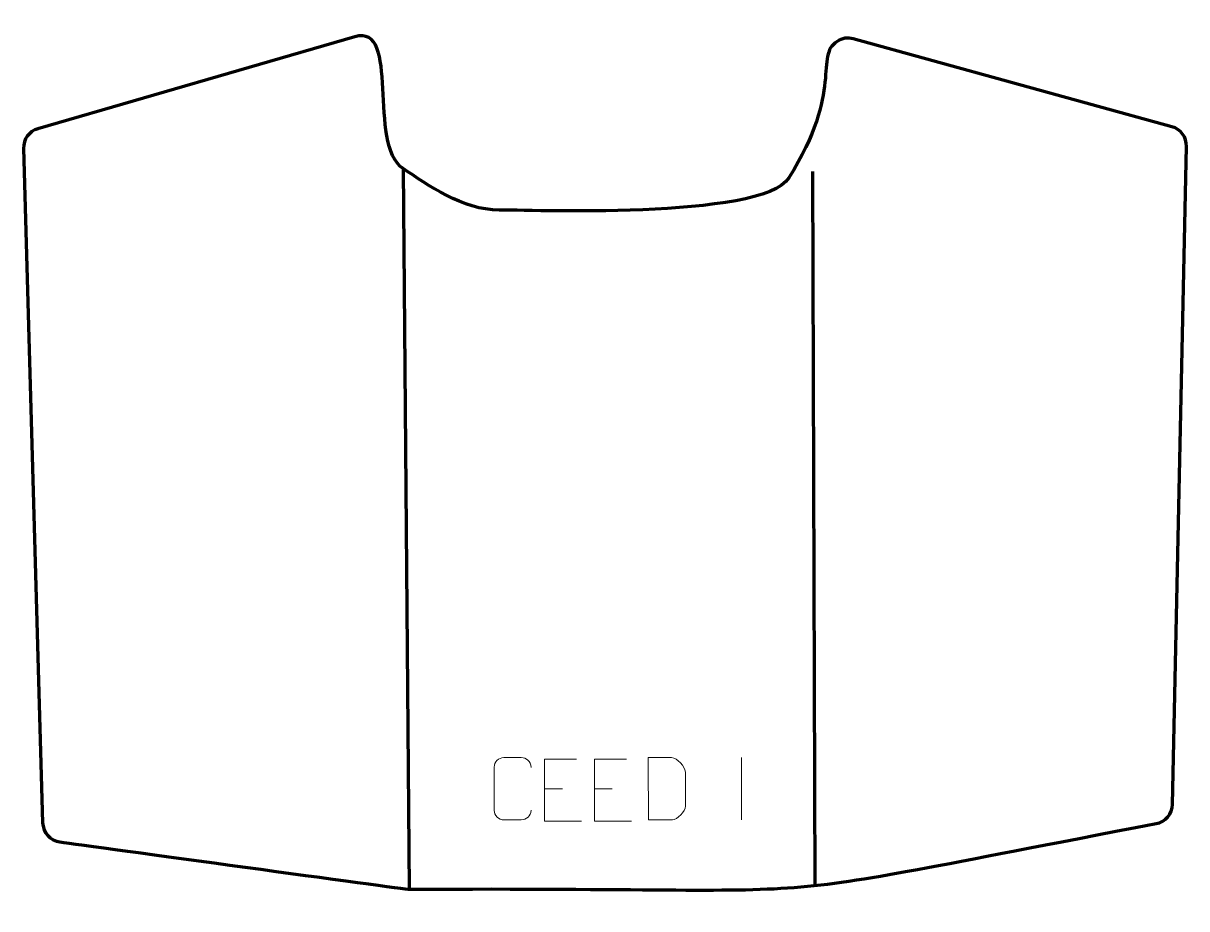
# Model space of a CAD drawing. Header units: millimetres. Extents: x 1151 to 1618, y 419 to 775.
import ezdxf

# ---------------------------------------------------------------- set-up
doc = ezdxf.new("R2010")
doc.units = ezdxf.units.MM
doc.header["$MEASUREMENT"] = 0
doc.layers.add('layer 1', color=7, linetype='Continuous')
doc.layers.add('layer 2', color=7, linetype='Continuous')

msp = doc.modelspace()

# ---------------------------------------------------------------- linework, layer by layer
at = {"layer": 'layer 1', "color": 22, "lineweight": 158}
msp.add_open_spline([(1484.3922, 768.6325), (1484.3922, 768.6325), (1612.3451, 733.3221), (1612.3451, 733.3221), (1612.3451, 733.3221), (1615.9224, 732.3349), (1618.2945, 729.1492), (1618.2151, 725.4391), (1618.2151, 725.4391), (1618.2151, 725.4391), (1612.5606, 461.289), (1612.5606, 461.289), (1612.5606, 461.289), (1612.4788, 457.4682), (1609.8047, 454.31), (1606.0496, 453.5996), (1606.0496, 453.5996), (1425.5677, 419.455), (1498.7464, 428.2731), (1306.0665, 427.2914), (1306.0665, 427.2914), (1304.4416, 427.2831), (1178.8599, 444.4918), (1165.7593, 446.2713), (1165.7593, 446.2713), (1161.8472, 446.8027), (1158.9512, 450.0254), (1158.8393, 453.9718), (1158.8393, 453.9718), (1158.8393, 453.9718), (1151.1639, 724.6316), (1151.1639, 724.6316), (1151.1639, 724.6316), (1151.0592, 728.3243), (1153.3849, 731.5132), (1156.933, 732.5419), (1156.933, 732.5419), (1156.933, 732.5419), (1284.2189, 769.4473), (1284.2189, 769.4473), (1284.2189, 769.4473), (1302.9494, 774.8781), (1289.0475, 726.2679), (1303.6069, 716.5618), (1303.6069, 716.5618), (1313.311, 710.0925), (1327.7017, 699.7702), (1342.1526, 699.9269), (1342.1526, 699.9269), (1351.3745, 700.0269), (1447.9018, 695.8475), (1458.5232, 712.8416), (1458.5232, 712.8416), (1480.7066, 748.3348), (1468.5186, 761.5234), (1477.902, 767.6269), (1477.902, 767.6269), (1479.8912, 768.9208), (1482.1047, 769.2638), (1484.3922, 768.6325)], degree=3, knots=[0, 0, 0, 0, 0.0625, 0.0625, 0.0625, 0.0625, 0.125, 0.125, 0.125, 0.125, 0.1875, 0.1875, 0.1875, 0.1875, 0.25, 0.25, 0.25, 0.25, 0.3125, 0.3125, 0.3125, 0.3125, 0.375, 0.375, 0.375, 0.375, 0.4375, 0.4375, 0.4375, 0.4375, 0.5, 0.5, 0.5, 0.5, 0.5625, 0.5625, 0.5625, 0.5625, 0.625, 0.625, 0.625, 0.625, 0.6875, 0.6875, 0.6875, 0.6875, 0.75, 0.75, 0.75, 0.75, 0.8125, 0.8125, 0.8125, 0.8125, 0.875, 0.875, 0.875, 0.875, 1, 1, 1, 1], dxfattribs=at)
at = {"layer": 'layer 2', "color": 165, "lineweight": 158}
for points in [[(1303.6069, 716.5618), (1303.6069, 716.5618), (1306.0665, 427.2914), (1306.0665, 427.2914)], [(1468.0654, 715.3666), (1468.0654, 715.3666), (1469.0015, 428.7796), (1469.0015, 428.7796)]]:
    msp.add_open_spline(points, degree=3, dxfattribs=at)
at = {"layer": 'layer 2', "color": 250, "lineweight": 9}
for points, knots in [([(1355.0041, 458.9629), (1354.8643, 456.6395), (1353.1871, 455.1599), (1351.0394, 455.1491), (1351.0394, 455.1491), (1348.7075, 455.1495), (1346.3756, 455.1495), (1344.0441, 455.1491), (1344.0441, 455.1491), (1342.1191, 455.0437), (1340.147, 456.9282), (1340.1582, 458.9455), (1340.1582, 458.9455), (1340.1586, 464.7156), (1340.1586, 470.4853), (1340.1582, 476.2546), (1340.1582, 476.2546), (1340.1624, 478.3927), (1341.9091, 480.1119), (1344.0615, 480.0984), (1344.0615, 480.0984), (1346.3872, 480.0984), (1348.7133, 480.0984), (1351.0394, 480.0984), (1351.0394, 480.0984), (1352.986, 480.1339), (1354.9774, 478.6424), (1355.0041, 476.2048)], [0, 0, 0, 0, 0.125, 0.125, 0.125, 0.125, 0.25, 0.25, 0.25, 0.25, 0.375, 0.375, 0.375, 0.375, 0.5, 0.5, 0.5, 0.5, 0.625, 0.625, 0.625, 0.625, 0.75, 0.75, 0.75, 0.75, 1, 1, 1, 1]), ([(1373.2869, 479.5016), (1373.2869, 479.5016), (1360.413, 479.5016), (1360.413, 479.5016), (1360.413, 479.5016), (1360.413, 479.5016), (1360.413, 454.548), (1360.413, 454.548), (1360.413, 454.548), (1360.413, 454.548), (1375.2788, 454.548), (1375.2788, 454.548)], [0, 0, 0, 0, 0.25, 0.25, 0.25, 0.25, 0.5, 0.5, 0.5, 0.5, 1, 1, 1, 1]), ([(1393.2869, 479.5016), (1393.2869, 479.5016), (1380.413, 479.5016), (1380.413, 479.5016), (1380.413, 479.5016), (1380.413, 479.5016), (1380.413, 454.548), (1380.413, 454.548), (1380.413, 454.548), (1380.413, 454.548), (1395.2788, 454.548), (1395.2788, 454.548)], [0, 0, 0, 0, 0.25, 0.25, 0.25, 0.25, 0.5, 0.5, 0.5, 0.5, 1, 1, 1, 1]), ([(1402.1082, 455.175), (1404.44, 455.1754), (1409.3902, 455.1514), (1411.7217, 455.1511), (1411.7217, 455.1511), (1413.6467, 455.0457), (1416.9653, 458.5873), (1416.9541, 460.6046), (1416.9541, 460.6046), (1416.9537, 466.3747), (1416.9537, 468.5444), (1416.9541, 474.3137), (1416.9541, 474.3137), (1416.9498, 476.4518), (1413.5753, 480.1119), (1411.4229, 480.0984), (1411.4229, 480.0984), (1409.0972, 480.0984), (1404.3729, 480.0984), (1402.0468, 480.0984), (1402.0468, 480.0984), (1402.0472, 474.3515), (1402.1085, 460.9223), (1402.1082, 455.175)], [0, 0, 0, 0, 0.14285714, 0.14285714, 0.14285714, 0.14285714, 0.28571429, 0.28571429, 0.28571429, 0.28571429, 0.42857143, 0.42857143, 0.42857143, 0.42857143, 0.57142857, 0.57142857, 0.57142857, 0.57142857, 0.71428571, 0.71428571, 0.71428571, 0.71428571, 1, 1, 1, 1])]:
    msp.add_open_spline(points, degree=3, knots=knots, dxfattribs=at)
for points in [[(1439.5005, 480.1107), (1439.5005, 480.1107), (1439.5005, 455.1366), (1439.5005, 455.1366)], [(1360.413, 467.6219), (1360.413, 467.6219), (1367.5811, 467.6219), (1367.5811, 467.6219)], [(1380.413, 467.6219), (1380.413, 467.6219), (1387.5811, 467.6219), (1387.5811, 467.6219)]]:
    msp.add_open_spline(points, degree=3, dxfattribs=at)

doc.saveas('drawing.dxf')
